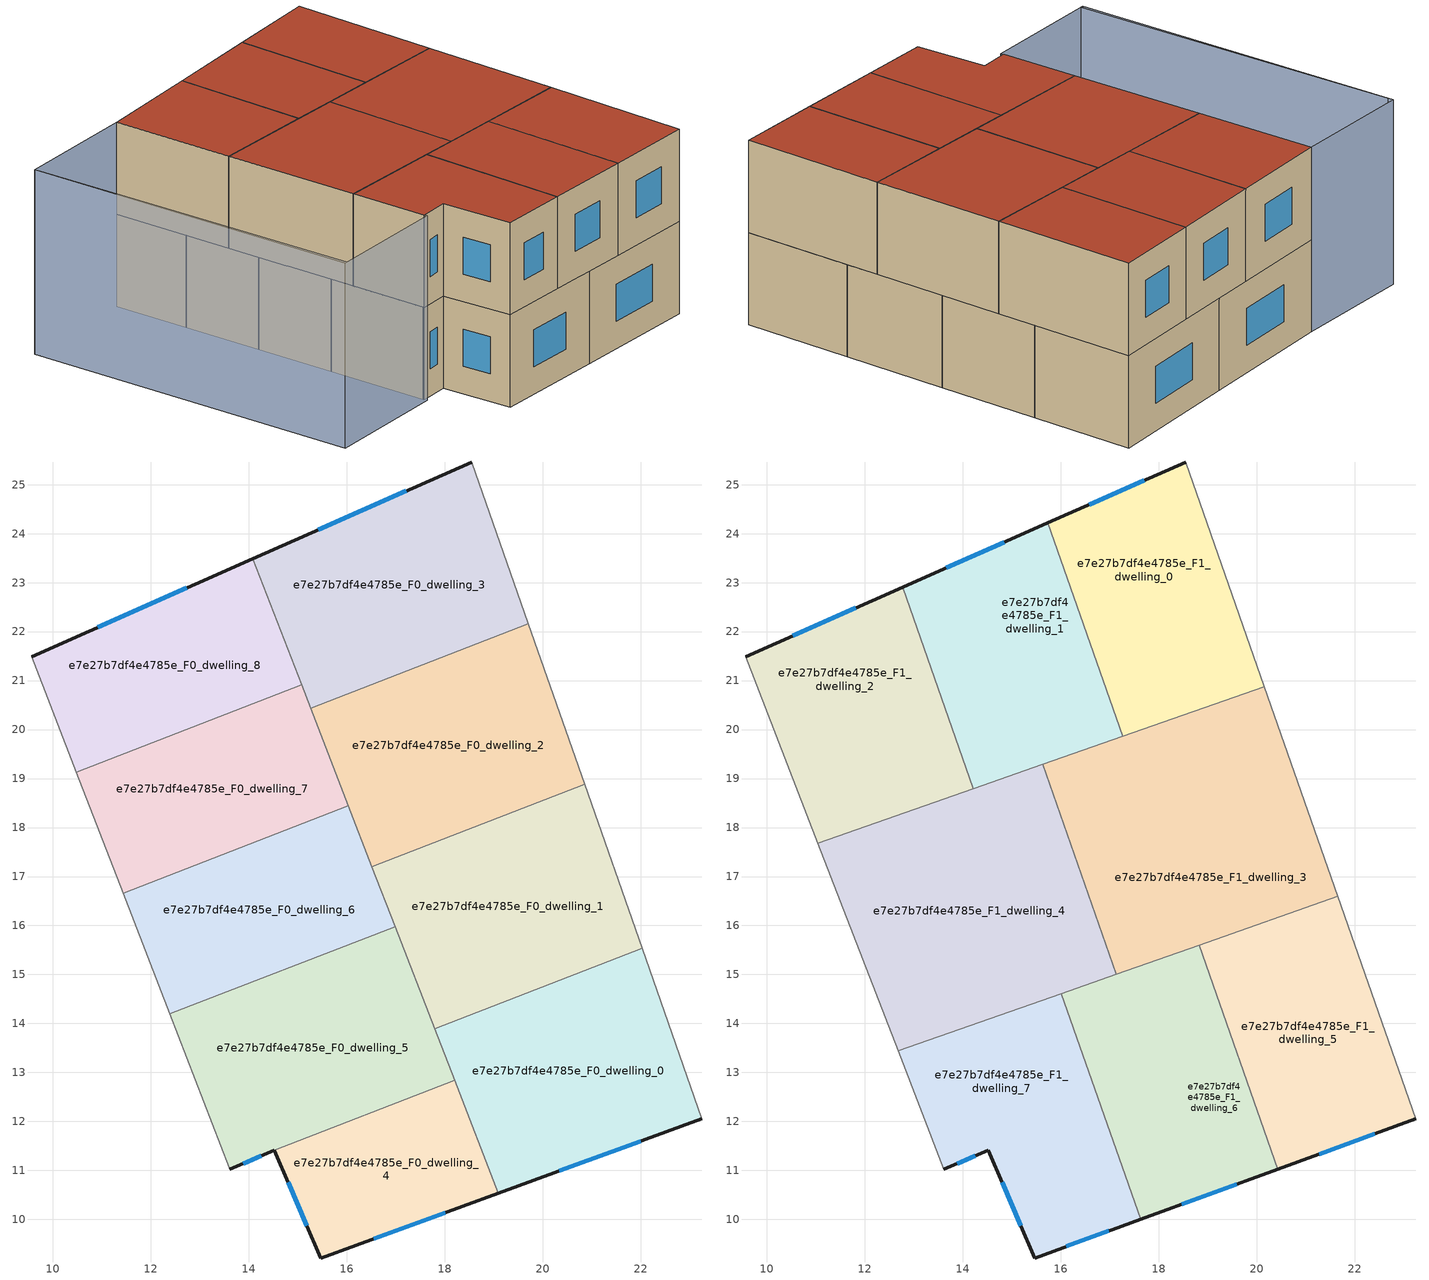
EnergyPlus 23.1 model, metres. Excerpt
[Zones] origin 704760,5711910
e7e27b7df4e4785e_F0_dwelling_0
 floor ground (EU_floor_Construction): 22.03,15.53 23.25,12.05 19.1,10.54 17.8,13.89 z0
 wall outside (EU_wall_Construction): 19.1,10.54 23.25,12.05 z0:3
 wall adiabatic (EU_wall_Construction): 23.25,12.05 22.03,15.53 z0:3
 wall to e7e27b7df4e4785e_F0_dwelling_1 (EU_wall_Construction): 22.03,15.53 17.8,13.89 z0:3
 wall to e7e27b7df4e4785e_F0_dwelling_4 (EU_wall_Construction): 18.21,12.84 19.1,10.54 z0:3
 wall to e7e27b7df4e4785e_F0_dwelling_5 (EU_wall_Construction): 17.8,13.89 18.21,12.84 z0:3
 window (EU_Window_Construction): 20.34,10.99 22.01,11.6 z0.9:2.1
 ceiling adiabatic (EU_roof_Construction): 23.25,12.05 22.03,15.53 19.23,14.45 20.43,11.02 z3
e7e27b7df4e4785e_F0_dwelling_1
 floor ground (EU_floor_Construction): 20.86,18.88 22.03,15.53 17.8,13.89 16.52,17.2 z0
 wall to e7e27b7df4e4785e_F0_dwelling_2 (EU_wall_Construction): 20.86,18.88 16.52,17.2 z0:3
 wall adiabatic (EU_wall_Construction): 22.03,15.53 20.86,18.88 z0:3
 wall to e7e27b7df4e4785e_F0_dwelling_5 (EU_wall_Construction): 16.99,15.98 17.8,13.89 z0:3
 wall to e7e27b7df4e4785e_F0_dwelling_6 (EU_wall_Construction): 16.52,17.2 16.99,15.98 z0:3
e7e27b7df4e4785e_F0_dwelling_2
 floor ground (EU_floor_Construction): 19.71,22.16 20.86,18.88 16.52,17.2 15.27,20.44 z0
 wall to e7e27b7df4e4785e_F0_dwelling_3 (EU_wall_Construction): 19.71,22.16 15.27,20.44 z0:3
 wall adiabatic (EU_wall_Construction): 20.86,18.88 19.71,22.16 z0:3
 wall to e7e27b7df4e4785e_F0_dwelling_7 (EU_wall_Construction): 15.26,20.44 16.04,18.44 z0:3
 wall to e7e27b7df4e4785e_F0_dwelling_6 (EU_wall_Construction): 16.04,18.44 16.52,17.2 z0:3
e7e27b7df4e4785e_F0_dwelling_3
 floor ground (EU_floor_Construction): 18.55,25.46 19.71,22.16 15.27,20.44 14.08,23.49 z0
 wall outside (EU_wall_Construction): 18.55,25.46 14.08,23.49 z0:3
 wall adiabatic (EU_wall_Construction): 19.71,22.16 18.55,25.46 z0:3
 wall to e7e27b7df4e4785e_F0_dwelling_8 (EU_wall_Construction): 14.08,23.49 15.08,20.91 z0:3
 wall to e7e27b7df4e4785e_F0_dwelling_7 (EU_wall_Construction): 15.08,20.91 15.27,20.44 z0:3
 window (EU_Window_Construction): 17.21,24.87 15.42,24.08 z0.9:2.1
e7e27b7df4e4785e_F0_dwelling_4
 floor ground (EU_floor_Construction): 18.21,12.84 19.1,10.54 15.47,9.21 14.52,11.41 z0
 wall outside (EU_wall_Construction): 14.52,11.41 15.47,9.21 19.1,10.54 z0:3
 wall to e7e27b7df4e4785e_F0_dwelling_5 (EU_wall_Construction): 18.21,12.84 14.52,11.41 z0:3
 window (EU_Window_Construction): 16.55,9.61 18.01,10.14 / 14.81,10.75 15.18,9.87 z0.9:2.1
e7e27b7df4e4785e_F0_dwelling_5
 floor ground (EU_floor_Construction): 16.99,15.98 18.21,12.84 14.52,11.41 13.62,11.02 13.6,11.05 12.39,14.19 z0
 wall outside (EU_wall_Construction): 13.62,11.02 14.52,11.41 z0:3
 wall adiabatic (EU_wall_Construction): 12.39,14.19 13.6,11.05 13.62,11.02 z0:3
 wall to e7e27b7df4e4785e_F0_dwelling_6 (EU_wall_Construction): 16.99,15.98 12.39,14.19 z0:3
 window (EU_Window_Construction): 13.89,11.14 14.25,11.29 z0.9:2.1
e7e27b7df4e4785e_F0_dwelling_6
 floor ground (EU_floor_Construction): 16.04,18.44 16.99,15.98 12.39,14.19 11.43,16.66 z0
 wall adiabatic (EU_wall_Construction): 11.43,16.66 12.39,14.19 z0:3
 wall to e7e27b7df4e4785e_F0_dwelling_7 (EU_wall_Construction): 16.04,18.44 11.43,16.66 z0:3
e7e27b7df4e4785e_F0_dwelling_7
 floor ground (EU_floor_Construction): 15.08,20.91 16.04,18.44 11.43,16.66 10.48,19.13 z0
 wall adiabatic (EU_wall_Construction): 10.48,19.13 11.43,16.66 z0:3
 wall to e7e27b7df4e4785e_F0_dwelling_8 (EU_wall_Construction): 15.08,20.91 10.48,19.13 z0:3
e7e27b7df4e4785e_F0_dwelling_8
 floor ground (EU_floor_Construction): 14.08,23.49 15.08,20.91 10.48,19.13 9.57,21.49 z0
 wall outside (EU_wall_Construction): 14.08,23.49 9.57,21.49 z0:3
 wall adiabatic (EU_wall_Construction): 9.57,21.49 10.48,19.13 z0:3
 window (EU_Window_Construction): 12.73,22.89 10.92,22.09 z0.9:2.1
e7e27b7df4e4785e_F1_dwelling_0
 floor to e7e27b7df4e4785e_F0_dwelling_3 (EU_floor_Construction): 18.55,25.46 19.71,22.16 16.85,21.05 15.74,24.22 z3
 floor to e7e27b7df4e4785e_F0_dwelling_2 (EU_floor_Construction): 19.71,22.16 20.16,20.88 17.27,19.86 16.85,21.05 z3
 wall outside (EU_wall_Construction): 18.55,25.46 15.74,24.22 z3:6
 wall adiabatic (EU_wall_Construction): 20.16,20.88 18.55,25.46 z3:6
 wall to e7e27b7df4e4785e_F1_dwelling_1 (EU_wall_Construction): 15.74,24.22 17.27,19.86 z3:6
 wall to e7e27b7df4e4785e_F1_dwelling_3 (EU_wall_Construction): 17.27,19.86 20.16,20.88 z3:6
 window (EU_Window_Construction): 17.71,25.09 16.58,24.59 z3.9:5.1
 roof outside (EU_roof_Construction): 20.16,20.88 18.55,25.46 15.74,24.22 17.27,19.86 z6
e7e27b7df4e4785e_F1_dwelling_1
 floor to e7e27b7df4e4785e_F0_dwelling_8 (EU_floor_Construction): 14.08,23.49 15.08,20.91 13.67,20.36 12.77,22.91 z3
 floor to e7e27b7df4e4785e_F0_dwelling_3 (EU_floor_Construction): 15.74,24.22 16.85,21.05 15.27,20.44 14.08,23.49 z3
 floor to e7e27b7df4e4785e_F0_dwelling_7 (EU_floor_Construction): 15.08,20.91 15.7,19.31 14.22,18.79 13.67,20.36 z3
 floor to e7e27b7df4e4785e_F0_dwelling_2 (EU_floor_Construction): 16.85,21.05 17.27,19.86 15.7,19.31 15.27,20.44 z3
 wall outside (EU_wall_Construction): 15.74,24.22 12.77,22.91 z3:6
 wall to e7e27b7df4e4785e_F1_dwelling_2 (EU_wall_Construction): 12.77,22.91 14.22,18.79 z3:6
 wall to e7e27b7df4e4785e_F1_dwelling_4 (EU_wall_Construction): 14.22,18.79 15.63,19.29 z3:6
 wall to e7e27b7df4e4785e_F1_dwelling_3 (EU_wall_Construction): 15.63,19.29 17.27,19.86 z3:6
 window (EU_Window_Construction): 14.85,23.83 13.66,23.3 z3.9:5.1
 roof outside (EU_roof_Construction): 17.27,19.86 15.74,24.22 12.77,22.91 14.22,18.79 z6
e7e27b7df4e4785e_F1_dwelling_2
 floor to e7e27b7df4e4785e_F0_dwelling_7 (EU_floor_Construction): 13.67,20.36 14.22,18.79 11.04,17.68 10.48,19.13 z3
 floor to e7e27b7df4e4785e_F0_dwelling_8 (EU_floor_Construction): 12.77,22.91 13.67,20.36 10.48,19.13 9.57,21.49 z3
 wall outside (EU_wall_Construction): 12.77,22.91 9.57,21.49 z3:6
 wall adiabatic (EU_wall_Construction): 9.57,21.49 11.04,17.68 z3:6
 wall to e7e27b7df4e4785e_F1_dwelling_4 (EU_wall_Construction): 11.04,17.68 14.22,18.79 z3:6
 window (EU_Window_Construction): 11.81,22.48 10.53,21.92 z3.9:5.1
 roof outside (EU_roof_Construction): 14.22,18.79 12.77,22.91 9.57,21.49 11.04,17.68 z6
e7e27b7df4e4785e_F1_dwelling_3
 floor to e7e27b7df4e4785e_F0_dwelling_1 (EU_floor_Construction): 20.86,18.88 21.66,16.59 17.34,15.08 16.52,17.2 z3
 floor to e7e27b7df4e4785e_F0_dwelling_2 (EU_floor_Construction): 20.16,20.88 20.86,18.88 16.52,17.2 15.7,19.31 z3
 floor to e7e27b7df4e4785e_F0_dwelling_6 (EU_floor_Construction): 16.04,18.44 16.99,15.98 16.82,15.91 15.94,18.41 z3
 floor to e7e27b7df4e4785e_F0_dwelling_5 (EU_floor_Construction): 16.99,15.98 17.34,15.08 17.14,15.01 16.82,15.91 z3
 floor to e7e27b7df4e4785e_F0_dwelling_7 (EU_floor_Construction): 15.7,19.31 16.04,18.44 15.94,18.41 15.63,19.29 z3
 wall adiabatic (EU_wall_Construction): 21.66,16.59 20.16,20.88 z3:6
 wall to e7e27b7df4e4785e_F1_dwelling_4 (EU_wall_Construction): 15.63,19.29 17.14,15.01 z3:6
 wall to e7e27b7df4e4785e_F1_dwelling_5 (EU_wall_Construction): 18.82,15.6 21.66,16.59 z3:6
 wall to e7e27b7df4e4785e_F1_dwelling_6 (EU_wall_Construction): 17.14,15.01 18.82,15.6 z3:6
 roof outside (EU_roof_Construction): 21.66,16.59 20.16,20.88 15.63,19.29 17.14,15.01 z6
e7e27b7df4e4785e_F1_dwelling_4
 floor to e7e27b7df4e4785e_F0_dwelling_6 (EU_floor_Construction): 15.94,18.41 16.82,15.91 12.39,14.19 11.43,16.66 z3
 floor to e7e27b7df4e4785e_F0_dwelling_7 (EU_floor_Construction): 15.63,19.29 15.94,18.41 11.43,16.66 11.04,17.68 z3
 floor to e7e27b7df4e4785e_F0_dwelling_5 (EU_floor_Construction): 16.82,15.91 17.14,15.01 12.68,13.44 12.39,14.19 z3
 wall adiabatic (EU_wall_Construction): 11.04,17.68 12.68,13.44 z3:6
 wall to e7e27b7df4e4785e_F1_dwelling_7 (EU_wall_Construction): 12.68,13.44 16.01,14.61 z3:6
 wall to e7e27b7df4e4785e_F1_dwelling_6 (EU_wall_Construction): 16.01,14.61 17.14,15.01 z3:6
 roof outside (EU_roof_Construction): 17.14,15.01 15.63,19.29 11.04,17.68 12.68,13.44 z6
e7e27b7df4e4785e_F1_dwelling_5
 floor to e7e27b7df4e4785e_F0_dwelling_1 (EU_floor_Construction): 21.66,16.59 22.03,15.53 19.23,14.45 18.82,15.6 z3
 floor adiabatic (EU_floor_Construction): 21.66,16.59 23.25,12.05 20.43,11.02 18.82,15.6 19.23,14.45 22.03,15.53 z3
 wall outside (EU_wall_Construction): 20.43,11.02 23.25,12.05 z3:6
 wall adiabatic (EU_wall_Construction): 23.25,12.05 21.66,16.59 z3:6
 wall to e7e27b7df4e4785e_F1_dwelling_6 (EU_wall_Construction): 18.82,15.6 20.43,11.02 z3:6
 window (EU_Window_Construction): 21.28,11.33 22.41,11.75 z3.9:5.1
 roof outside (EU_roof_Construction): 23.25,12.05 21.66,16.59 18.82,15.6 20.43,11.02 z6
e7e27b7df4e4785e_F1_dwelling_6
 floor to e7e27b7df4e4785e_F0_dwelling_5 (EU_floor_Construction): 17.34,15.08 18.21,12.84 16.82,12.3 16.01,14.61 z3
 floor to e7e27b7df4e4785e_F0_dwelling_0 (EU_floor_Construction): 19.23,14.45 20.43,11.02 19.1,10.54 17.8,13.89 z3
 floor to e7e27b7df4e4785e_F0_dwelling_4 (EU_floor_Construction): 18.21,12.84 19.1,10.54 17.63,10 16.82,12.3 z3
 floor to e7e27b7df4e4785e_F0_dwelling_1 (EU_floor_Construction): 18.82,15.6 19.23,14.45 17.8,13.89 17.34,15.08 z3
 wall outside (EU_wall_Construction): 17.63,10 20.43,11.02 z3:6
 wall to e7e27b7df4e4785e_F1_dwelling_7 (EU_wall_Construction): 16.01,14.61 17.63,10 z3:6
 window (EU_Window_Construction): 18.47,10.31 19.59,10.72 z3.9:5.1
 roof outside (EU_roof_Construction): 20.43,11.02 18.82,15.6 16.01,14.61 17.63,10 z6
e7e27b7df4e4785e_F1_dwelling_7
 floor to e7e27b7df4e4785e_F0_dwelling_4 (EU_floor_Construction): 16.82,12.3 17.63,10 15.47,9.21 14.52,11.41 z3
 floor to e7e27b7df4e4785e_F0_dwelling_5 (EU_floor_Construction): 16.01,14.61 16.82,12.3 14.52,11.41 13.62,11.02 12.68,13.44 z3
 wall outside (EU_wall_Construction): 13.62,11.02 14.52,11.41 15.47,9.21 17.63,10 z3:6
 wall adiabatic (EU_wall_Construction): 12.68,13.44 13.62,11.02 z3:6
 window (EU_Window_Construction): 16.11,9.45 16.98,9.77 / 14.81,10.75 15.18,9.87 / 13.89,11.14 14.25,11.29 z3.9:5.1
 roof outside (EU_roof_Construction): 17.63,10 16.01,14.61 12.68,13.44 13.62,11.02 14.52,11.41 15.47,9.21 z6
shading: 5.77,19.79 9.91,9.48 / 9.8,9.44 5.7,19.98 / 5.7,19.98 9.57,21.49 / 9.57,21.49 13.67,10.95 / 13.67,10.95 9.8,9.44 z0:6
[Building]
EU S2 Campaign: North Axis=0; Terrain=City; Solar Distribution=FullExterior
[Site:Location]
London: Latitude=51.5; Longitude=-0.5; Time Zone=0; Elevation=25
[SizingPeriod:WeatherFileDays]
AnnualSizingPeriod: Begin Month=1; Begin Day of Month=1; End Month=12; End Day of Month=31; Day of Week for Start Day=Monday; Use Weather File Daylight Saving Period=No; Use Weather File Rain and Snow Indicators=No
[MATERIAL]
EU_InternalMass_Material: Roughness=MediumRough; Thickness=0.1; Conductivity=1; Density=1800; Specific Heat=900; Thermal Absorptance=0.9; Solar Absorptance=0.7; Visible Absorptance=0.7
[MATERIAL:NOMASS] Roughness=MediumRough; Thermal Absorptance=0.9; Solar Absorptance=0.7; Visible Absorptance=0.7
Name | Thermal Resistance
EU_wall_NoMass | 1.04674
EU_roof_NoMass | 4.32442
EU_floor_NoMass | 2.04616
[WINDOWMATERIAL:SIMPLEGLAZINGSYSTEM]
EU_Window_SimpleGlazing: UFactor=4.25843; Solar Heat Gain Coefficient=0.85; Visible Transmittance=0.85
[CONSTRUCTION]
EU_wall_Construction: EU_wall_NoMass
EU_roof_Construction: EU_roof_NoMass
EU_floor_Construction: EU_floor_NoMass
EU_InternalMass_Construction: EU_InternalMass_Material
EU_Window_Construction: EU_Window_SimpleGlazing
[ZONE] Type=1; Multiplier=1; Ceiling Height=autocalculate; Floor Area=autocalculate; Part of Total Floor Area=Yes
Name | Volume
e7e27b7df4e4785e_F0_dwelling_0 | 48.9712
e7e27b7df4e4785e_F1_dwelling_0 | 43.5256
e7e27b7df4e4785e_F0_dwelling_1 | 48.9675
e7e27b7df4e4785e_F1_dwelling_1 | 43.511
e7e27b7df4e4785e_F0_dwelling_2 | 48.9551
e7e27b7df4e4785e_F1_dwelling_2 | 43.533
e7e27b7df4e4785e_F0_dwelling_3 | 48.9741
e7e27b7df4e4785e_F1_dwelling_3 | 65.3035
e7e27b7df4e4785e_F0_dwelling_4 | 28.4553
e7e27b7df4e4785e_F1_dwelling_4 | 65.2961
e7e27b7df4e4785e_F0_dwelling_5 | 49.9006
e7e27b7df4e4785e_F1_dwelling_5 | 43.5293
e7e27b7df4e4785e_F0_dwelling_6 | 39.1853
e7e27b7df4e4785e_F1_dwelling_6 | 43.5227
e7e27b7df4e4785e_F0_dwelling_7 | 39.1692
e7e27b7df4e4785e_F1_dwelling_7 | 43.5205
e7e27b7df4e4785e_F0_dwelling_8 | 39.1663
[INTERNALMASS] Construction=EU_InternalMass_Construction
Name | Zone or ZoneList | Surface Area
e7e27b7df4e4785e_F0_dwelling_0_EU_InternalMass | e7e27b7df4e4785e_F0_dwelling_0 | 16.3235
e7e27b7df4e4785e_F0_dwelling_1_EU_InternalMass | e7e27b7df4e4785e_F0_dwelling_1 | 16.3225
e7e27b7df4e4785e_F0_dwelling_2_EU_InternalMass | e7e27b7df4e4785e_F0_dwelling_2 | 16.3183
e7e27b7df4e4785e_F0_dwelling_3_EU_InternalMass | e7e27b7df4e4785e_F0_dwelling_3 | 16.3244
e7e27b7df4e4785e_F0_dwelling_4_EU_InternalMass | e7e27b7df4e4785e_F0_dwelling_4 | 9.48506
e7e27b7df4e4785e_F0_dwelling_5_EU_InternalMass | e7e27b7df4e4785e_F0_dwelling_5 | 16.6334
e7e27b7df4e4785e_F0_dwelling_6_EU_InternalMass | e7e27b7df4e4785e_F0_dwelling_6 | 13.0617
e7e27b7df4e4785e_F0_dwelling_7_EU_InternalMass | e7e27b7df4e4785e_F0_dwelling_7 | 13.0565
e7e27b7df4e4785e_F0_dwelling_8_EU_InternalMass | e7e27b7df4e4785e_F0_dwelling_8 | 13.0556
e7e27b7df4e4785e_F1_dwelling_0_EU_InternalMass | e7e27b7df4e4785e_F1_dwelling_0 | 14.5087
e7e27b7df4e4785e_F1_dwelling_1_EU_InternalMass | e7e27b7df4e4785e_F1_dwelling_1 | 14.5034
e7e27b7df4e4785e_F1_dwelling_2_EU_InternalMass | e7e27b7df4e4785e_F1_dwelling_2 | 14.511
e7e27b7df4e4785e_F1_dwelling_3_EU_InternalMass | e7e27b7df4e4785e_F1_dwelling_3 | 21.7677
e7e27b7df4e4785e_F1_dwelling_4_EU_InternalMass | e7e27b7df4e4785e_F1_dwelling_4 | 21.7657
e7e27b7df4e4785e_F1_dwelling_5_EU_InternalMass | e7e27b7df4e4785e_F1_dwelling_5 | 14.5098
e7e27b7df4e4785e_F1_dwelling_6_EU_InternalMass | e7e27b7df4e4785e_F1_dwelling_6 | 14.508
e7e27b7df4e4785e_F1_dwelling_7_EU_InternalMass | e7e27b7df4e4785e_F1_dwelling_7 | 14.506
[OTHEREQUIPMENT] Fuel Type=Electricity; Design Level Calculation Method=Watts/Area; Power per Zone Floor Area=1; Fraction Latent=0; Fraction Radiant=0; Fraction Lost=0; Carbon Dioxide Generation Rate=0; EndUse Subcategory=EU_Step8_InternalGains
Name | Zone or ZoneList or Space or SpaceList | Schedule
EU_Step8_InternalGain_e7e27b7df4e4785e_F0_dwelling_0_f000 | e7e27b7df4e4785e_F0_dwelling_0 | EU_Step8_GainSchedule_e7e27b7df4e4785e_F0_dwelling_0_f000
EU_Step8_InternalGain_e7e27b7df4e4785e_F0_dwelling_1_f000 | e7e27b7df4e4785e_F0_dwelling_1 | EU_Step8_GainSchedule_e7e27b7df4e4785e_F0_dwelling_1_f000
EU_Step8_InternalGain_e7e27b7df4e4785e_F0_dwelling_2_f000 | e7e27b7df4e4785e_F0_dwelling_2 | EU_Step8_GainSchedule_e7e27b7df4e4785e_F0_dwelling_2_f000
EU_Step8_InternalGain_e7e27b7df4e4785e_F0_dwelling_3_f000 | e7e27b7df4e4785e_F0_dwelling_3 | EU_Step8_GainSchedule_e7e27b7df4e4785e_F0_dwelling_3_f000
EU_Step8_InternalGain_e7e27b7df4e4785e_F0_dwelling_4_f000 | e7e27b7df4e4785e_F0_dwelling_4 | EU_Step8_GainSchedule_e7e27b7df4e4785e_F0_dwelling_4_f000
EU_Step8_InternalGain_e7e27b7df4e4785e_F0_dwelling_5_f000 | e7e27b7df4e4785e_F0_dwelling_5 | EU_Step8_GainSchedule_e7e27b7df4e4785e_F0_dwelling_5_f000
EU_Step8_InternalGain_e7e27b7df4e4785e_F0_dwelling_6_f000 | e7e27b7df4e4785e_F0_dwelling_6 | EU_Step8_GainSchedule_e7e27b7df4e4785e_F0_dwelling_6_f000
EU_Step8_InternalGain_e7e27b7df4e4785e_F0_dwelling_7_f000 | e7e27b7df4e4785e_F0_dwelling_7 | EU_Step8_GainSchedule_e7e27b7df4e4785e_F0_dwelling_7_f000
EU_Step8_InternalGain_e7e27b7df4e4785e_F0_dwelling_8_f000 | e7e27b7df4e4785e_F0_dwelling_8 | EU_Step8_GainSchedule_e7e27b7df4e4785e_F0_dwelling_8_f000
EU_Step8_InternalGain_e7e27b7df4e4785e_F1_dwelling_0_f000 | e7e27b7df4e4785e_F1_dwelling_0 | EU_Step8_GainSchedule_e7e27b7df4e4785e_F1_dwelling_0_f000
EU_Step8_InternalGain_e7e27b7df4e4785e_F1_dwelling_1_f000 | e7e27b7df4e4785e_F1_dwelling_1 | EU_Step8_GainSchedule_e7e27b7df4e4785e_F1_dwelling_1_f000
EU_Step8_InternalGain_e7e27b7df4e4785e_F1_dwelling_2_f000 | e7e27b7df4e4785e_F1_dwelling_2 | EU_Step8_GainSchedule_e7e27b7df4e4785e_F1_dwelling_2_f000
EU_Step8_InternalGain_e7e27b7df4e4785e_F1_dwelling_3_f000 | e7e27b7df4e4785e_F1_dwelling_3 | EU_Step8_GainSchedule_e7e27b7df4e4785e_F1_dwelling_3_f000
EU_Step8_InternalGain_e7e27b7df4e4785e_F1_dwelling_4_f000 | e7e27b7df4e4785e_F1_dwelling_4 | EU_Step8_GainSchedule_e7e27b7df4e4785e_F1_dwelling_4_f000
EU_Step8_InternalGain_e7e27b7df4e4785e_F1_dwelling_5_f000 | e7e27b7df4e4785e_F1_dwelling_5 | EU_Step8_GainSchedule_e7e27b7df4e4785e_F1_dwelling_5_f000
EU_Step8_InternalGain_e7e27b7df4e4785e_F1_dwelling_6_f000 | e7e27b7df4e4785e_F1_dwelling_6 | EU_Step8_GainSchedule_e7e27b7df4e4785e_F1_dwelling_6_f000
EU_Step8_InternalGain_e7e27b7df4e4785e_F1_dwelling_7_f000 | e7e27b7df4e4785e_F1_dwelling_7 | EU_Step8_GainSchedule_e7e27b7df4e4785e_F1_dwelling_7_f000
[ZONEVENTILATION:DESIGNFLOWRATE] Schedule=EU_AlwaysOn; Design Flow Rate Calculation Method=AirChanges/Hour; Air Changes per Hour=0.488719; Ventilation Type=Natural; Fan Pressure Rise=0; Fan Total Efficiency=1; Constant Term Coefficient=1; Temperature Term Coefficient=0; Velocity Term Coefficient=0; Velocity Squared Term Coefficient=0; Minimum Indoor Temperature=-100; Maximum Indoor Temperature=100; Delta Temperature=-100; Minimum Outdoor Temperature=-100; Maximum Outdoor Temperature=100; Maximum Wind Speed=40
Name | Zone or ZoneList or Space or SpaceList
EU_ConstantAir_e7e27b7df4e4785e_F0_dwelling_0 | e7e27b7df4e4785e_F0_dwelling_0
EU_ConstantAir_e7e27b7df4e4785e_F0_dwelling_1 | e7e27b7df4e4785e_F0_dwelling_1
EU_ConstantAir_e7e27b7df4e4785e_F0_dwelling_2 | e7e27b7df4e4785e_F0_dwelling_2
EU_ConstantAir_e7e27b7df4e4785e_F0_dwelling_3 | e7e27b7df4e4785e_F0_dwelling_3
EU_ConstantAir_e7e27b7df4e4785e_F0_dwelling_4 | e7e27b7df4e4785e_F0_dwelling_4
EU_ConstantAir_e7e27b7df4e4785e_F0_dwelling_5 | e7e27b7df4e4785e_F0_dwelling_5
EU_ConstantAir_e7e27b7df4e4785e_F0_dwelling_6 | e7e27b7df4e4785e_F0_dwelling_6
EU_ConstantAir_e7e27b7df4e4785e_F0_dwelling_7 | e7e27b7df4e4785e_F0_dwelling_7
EU_ConstantAir_e7e27b7df4e4785e_F0_dwelling_8 | e7e27b7df4e4785e_F0_dwelling_8
EU_ConstantAir_e7e27b7df4e4785e_F1_dwelling_0 | e7e27b7df4e4785e_F1_dwelling_0
EU_ConstantAir_e7e27b7df4e4785e_F1_dwelling_1 | e7e27b7df4e4785e_F1_dwelling_1
EU_ConstantAir_e7e27b7df4e4785e_F1_dwelling_2 | e7e27b7df4e4785e_F1_dwelling_2
EU_ConstantAir_e7e27b7df4e4785e_F1_dwelling_3 | e7e27b7df4e4785e_F1_dwelling_3
EU_ConstantAir_e7e27b7df4e4785e_F1_dwelling_4 | e7e27b7df4e4785e_F1_dwelling_4
EU_ConstantAir_e7e27b7df4e4785e_F1_dwelling_5 | e7e27b7df4e4785e_F1_dwelling_5
EU_ConstantAir_e7e27b7df4e4785e_F1_dwelling_6 | e7e27b7df4e4785e_F1_dwelling_6
EU_ConstantAir_e7e27b7df4e4785e_F1_dwelling_7 | e7e27b7df4e4785e_F1_dwelling_7
[HVACTEMPLATE:THERMOSTAT] Constant Heating Setpoint=20; Constant Cooling Setpoint=50
EU_HeatOnly_e7e27b7df4e4785e_F0_dwelling_0; EU_HeatOnly_e7e27b7df4e4785e_F0_dwelling_1; EU_HeatOnly_e7e27b7df4e4785e_F0_dwelling_2; EU_HeatOnly_e7e27b7df4e4785e_F0_dwelling_3; EU_HeatOnly_e7e27b7df4e4785e_F0_dwelling_4; EU_HeatOnly_e7e27b7df4e4785e_F0_dwelling_5; EU_HeatOnly_e7e27b7df4e4785e_F0_dwelling_6; EU_HeatOnly_e7e27b7df4e4785e_F0_dwelling_7; EU_HeatOnly_e7e27b7df4e4785e_F0_dwelling_8; EU_HeatOnly_e7e27b7df4e4785e_F1_dwelling_0; EU_HeatOnly_e7e27b7df4e4785e_F1_dwelling_1; EU_HeatOnly_e7e27b7df4e4785e_F1_dwelling_2; EU_HeatOnly_e7e27b7df4e4785e_F1_dwelling_3; EU_HeatOnly_e7e27b7df4e4785e_F1_dwelling_4; EU_HeatOnly_e7e27b7df4e4785e_F1_dwelling_5; EU_HeatOnly_e7e27b7df4e4785e_F1_dwelling_6; EU_HeatOnly_e7e27b7df4e4785e_F1_dwelling_7
[HVACTEMPLATE:ZONE:IDEALLOADSAIRSYSTEM] System Availability Schedule=EU_AlwaysOn; Maximum Heating Supply Air Temperature=50; Minimum Cooling Supply Air Temperature=13; Maximum Heating Supply Air Humidity Ratio=0.0156; Minimum Cooling Supply Air Humidity Ratio=0.0077; Heating Limit=NoLimit; Cooling Limit=NoLimit; Heating Availability Schedule=EU_AlwaysOn; Cooling Availability Schedule=EU_CoolingOff; Dehumidification Control Type=ConstantSensibleHeatRatio; Cooling Sensible Heat Ratio=0.7; Dehumidification Setpoint=60; Humidification Control Type=None; Humidification Setpoint=30; Outdoor Air Method=None; Outdoor Air Flow Rate per Person=0.00944; Outdoor Air Flow Rate per Zone Floor Area=0; Outdoor Air Flow Rate per Zone=0; Demand Controlled Ventilation Type=None; Outdoor Air Economizer Type=NoEconomizer; Heat Recovery Type=None; Sensible Heat Recovery Effectiveness=0.7; Latent Heat Recovery Effectiveness=0.65
Name | Template Thermostat
e7e27b7df4e4785e_F0_dwelling_0 | EU_HeatOnly_e7e27b7df4e4785e_F0_dwelling_0
e7e27b7df4e4785e_F0_dwelling_1 | EU_HeatOnly_e7e27b7df4e4785e_F0_dwelling_1
e7e27b7df4e4785e_F0_dwelling_2 | EU_HeatOnly_e7e27b7df4e4785e_F0_dwelling_2
e7e27b7df4e4785e_F0_dwelling_3 | EU_HeatOnly_e7e27b7df4e4785e_F0_dwelling_3
e7e27b7df4e4785e_F0_dwelling_4 | EU_HeatOnly_e7e27b7df4e4785e_F0_dwelling_4
e7e27b7df4e4785e_F0_dwelling_5 | EU_HeatOnly_e7e27b7df4e4785e_F0_dwelling_5
e7e27b7df4e4785e_F0_dwelling_6 | EU_HeatOnly_e7e27b7df4e4785e_F0_dwelling_6
e7e27b7df4e4785e_F0_dwelling_7 | EU_HeatOnly_e7e27b7df4e4785e_F0_dwelling_7
e7e27b7df4e4785e_F0_dwelling_8 | EU_HeatOnly_e7e27b7df4e4785e_F0_dwelling_8
e7e27b7df4e4785e_F1_dwelling_0 | EU_HeatOnly_e7e27b7df4e4785e_F1_dwelling_0
e7e27b7df4e4785e_F1_dwelling_1 | EU_HeatOnly_e7e27b7df4e4785e_F1_dwelling_1
e7e27b7df4e4785e_F1_dwelling_2 | EU_HeatOnly_e7e27b7df4e4785e_F1_dwelling_2
e7e27b7df4e4785e_F1_dwelling_3 | EU_HeatOnly_e7e27b7df4e4785e_F1_dwelling_3
e7e27b7df4e4785e_F1_dwelling_4 | EU_HeatOnly_e7e27b7df4e4785e_F1_dwelling_4
e7e27b7df4e4785e_F1_dwelling_5 | EU_HeatOnly_e7e27b7df4e4785e_F1_dwelling_5
e7e27b7df4e4785e_F1_dwelling_6 | EU_HeatOnly_e7e27b7df4e4785e_F1_dwelling_6
e7e27b7df4e4785e_F1_dwelling_7 | EU_HeatOnly_e7e27b7df4e4785e_F1_dwelling_7
[SIZING:ZONE] Zone Cooling Design Supply Air Temperature Input Method=SupplyAirTemperature; Zone Cooling Design Supply Air Temperature=13; Zone Heating Design Supply Air Temperature Input Method=SupplyAirTemperature; Zone Heating Design Supply Air Temperature=50; Zone Cooling Design Supply Air Humidity Ratio=0.008; Zone Heating Design Supply Air Humidity Ratio=0.008; Cooling Design Air Flow Method=DesignDay; Cooling Design Air Flow Rate=0; Cooling Minimum Air Flow per Zone Floor Area=0.000762; Cooling Minimum Air Flow=0; Cooling Minimum Air Flow Fraction=0.2; Heating Design Air Flow Method=DesignDay; Heating Design Air Flow Rate=0; Heating Maximum Air Flow per Zone Floor Area=0.002032; Heating Maximum Air Flow=0.141576; Heating Maximum Air Flow Fraction=0.3; Account for Dedicated Outdoor Air System=No; Dedicated Outdoor Air System Control Strategy=NeutralSupplyAir; Dedicated Outdoor Air Low Setpoint Temperature for Design=autosize; Dedicated Outdoor Air High Setpoint Temperature for Design=autosize; Zone Load Sizing Method=Sensible Load Only No Latent Load; Zone Latent Cooling Design Supply Air Humidity Ratio Input Method=HumidityRatioDifference; Zone Cooling Design Supply Air Humidity Ratio Difference=0.005; Zone Latent Heating Design Supply Air Humidity Ratio Input Method=HumidityRatioDifference; Zone Humidification Design Supply Air Humidity Ratio Difference=0.005
e7e27b7df4e4785e_F0_dwelling_0; e7e27b7df4e4785e_F0_dwelling_1; e7e27b7df4e4785e_F0_dwelling_2; e7e27b7df4e4785e_F0_dwelling_3; e7e27b7df4e4785e_F0_dwelling_4; e7e27b7df4e4785e_F0_dwelling_5; e7e27b7df4e4785e_F0_dwelling_6; e7e27b7df4e4785e_F0_dwelling_7; e7e27b7df4e4785e_F0_dwelling_8; e7e27b7df4e4785e_F1_dwelling_0; e7e27b7df4e4785e_F1_dwelling_1; e7e27b7df4e4785e_F1_dwelling_2; e7e27b7df4e4785e_F1_dwelling_3; e7e27b7df4e4785e_F1_dwelling_4; e7e27b7df4e4785e_F1_dwelling_5; e7e27b7df4e4785e_F1_dwelling_6; e7e27b7df4e4785e_F1_dwelling_7
[SCHEDULE:CONSTANT]
Name | Hourly Value
EU_AlwaysOn | 1
EU_CoolingOff | 0
[SCHEDULE:FILE] Column Number=1; Rows to Skip at Top=0; Number of Hours of Data=8760; Column Separator=Comma; Interpolate to Timestep=No; Minutes per Item=60; Adjust Schedule for Daylight Savings=Yes
Name | File
EU_Step8_GainSchedule_e7e27b7df4e4785e_F0_dwelling_0_f000 | ../../schedules/e7e27b7df4e4785e/e7e27b7df4e4785e_F0_dwelling_0_f000_gain.csv
EU_Step8_GainSchedule_e7e27b7df4e4785e_F0_dwelling_1_f000 | ../../schedules/e7e27b7df4e4785e/e7e27b7df4e4785e_F0_dwelling_1_f000_gain.csv
EU_Step8_GainSchedule_e7e27b7df4e4785e_F0_dwelling_2_f000 | ../../schedules/e7e27b7df4e4785e/e7e27b7df4e4785e_F0_dwelling_2_f000_gain.csv
EU_Step8_GainSchedule_e7e27b7df4e4785e_F0_dwelling_3_f000 | ../../schedules/e7e27b7df4e4785e/e7e27b7df4e4785e_F0_dwelling_3_f000_gain.csv
EU_Step8_GainSchedule_e7e27b7df4e4785e_F0_dwelling_4_f000 | ../../schedules/e7e27b7df4e4785e/e7e27b7df4e4785e_F0_dwelling_4_f000_gain.csv
EU_Step8_GainSchedule_e7e27b7df4e4785e_F0_dwelling_5_f000 | ../../schedules/e7e27b7df4e4785e/e7e27b7df4e4785e_F0_dwelling_5_f000_gain.csv
EU_Step8_GainSchedule_e7e27b7df4e4785e_F0_dwelling_6_f000 | ../../schedules/e7e27b7df4e4785e/e7e27b7df4e4785e_F0_dwelling_6_f000_gain.csv
EU_Step8_GainSchedule_e7e27b7df4e4785e_F0_dwelling_7_f000 | ../../schedules/e7e27b7df4e4785e/e7e27b7df4e4785e_F0_dwelling_7_f000_gain.csv
EU_Step8_GainSchedule_e7e27b7df4e4785e_F0_dwelling_8_f000 | ../../schedules/e7e27b7df4e4785e/e7e27b7df4e4785e_F0_dwelling_8_f000_gain.csv
EU_Step8_GainSchedule_e7e27b7df4e4785e_F1_dwelling_0_f000 | ../../schedules/e7e27b7df4e4785e/e7e27b7df4e4785e_F1_dwelling_0_f000_gain.csv
EU_Step8_GainSchedule_e7e27b7df4e4785e_F1_dwelling_1_f000 | ../../schedules/e7e27b7df4e4785e/e7e27b7df4e4785e_F1_dwelling_1_f000_gain.csv
EU_Step8_GainSchedule_e7e27b7df4e4785e_F1_dwelling_2_f000 | ../../schedules/e7e27b7df4e4785e/e7e27b7df4e4785e_F1_dwelling_2_f000_gain.csv
EU_Step8_GainSchedule_e7e27b7df4e4785e_F1_dwelling_3_f000 | ../../schedules/e7e27b7df4e4785e/e7e27b7df4e4785e_F1_dwelling_3_f000_gain.csv
EU_Step8_GainSchedule_e7e27b7df4e4785e_F1_dwelling_4_f000 | ../../schedules/e7e27b7df4e4785e/e7e27b7df4e4785e_F1_dwelling_4_f000_gain.csv
EU_Step8_GainSchedule_e7e27b7df4e4785e_F1_dwelling_5_f000 | ../../schedules/e7e27b7df4e4785e/e7e27b7df4e4785e_F1_dwelling_5_f000_gain.csv
EU_Step8_GainSchedule_e7e27b7df4e4785e_F1_dwelling_6_f000 | ../../schedules/e7e27b7df4e4785e/e7e27b7df4e4785e_F1_dwelling_6_f000_gain.csv
EU_Step8_GainSchedule_e7e27b7df4e4785e_F1_dwelling_7_f000 | ../../schedules/e7e27b7df4e4785e/e7e27b7df4e4785e_F1_dwelling_7_f000_gain.csv
